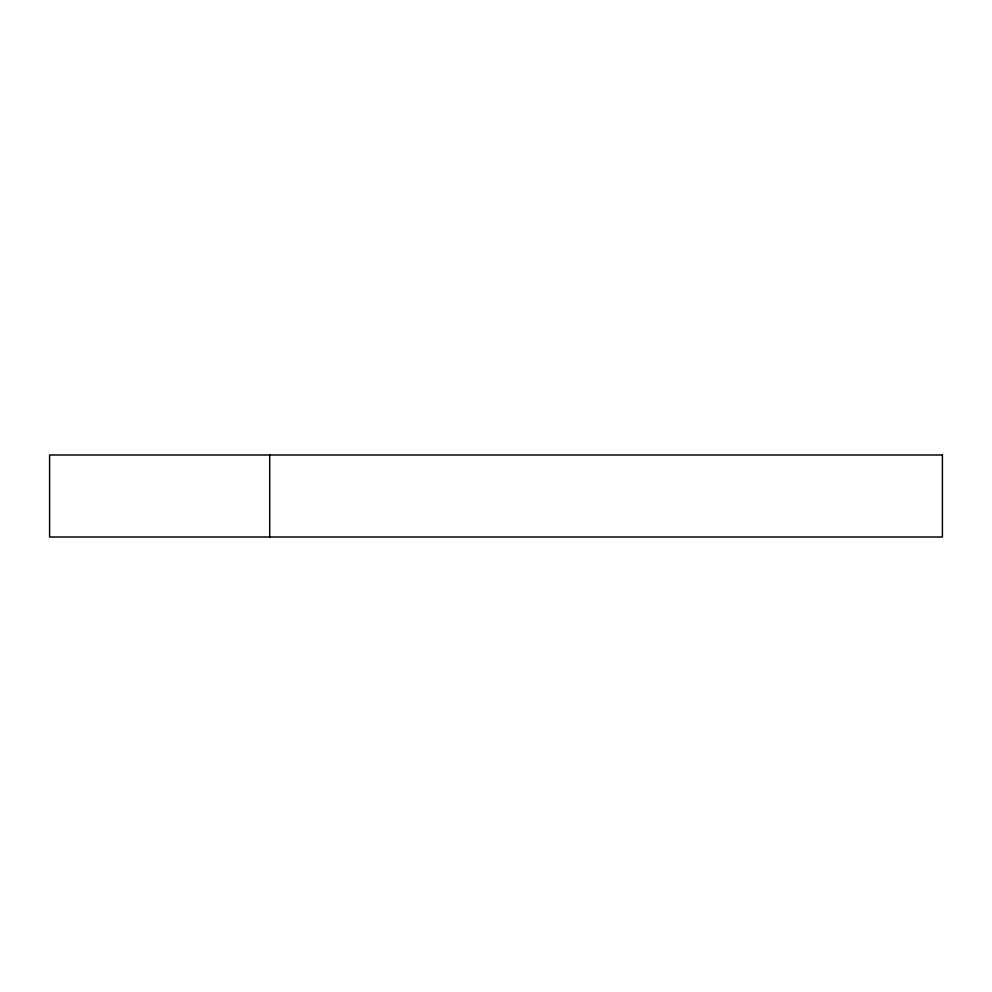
<?xml version="1.0" encoding="UTF-8"?>
<svg xmlns="http://www.w3.org/2000/svg" width="992" height="992" viewBox="0 0 992 992"><rect width="100%" height="100%" fill="white"/><g stroke="black" fill="none" stroke-linecap="round" stroke-linejoin="round"><path stroke-width="1.49" d="M269.712 454.993L269.712 537.007M942.4 454.993L49.6 454.993L49.6 537.007L942.4 537.007L942.4 454.993"/></g></svg>
